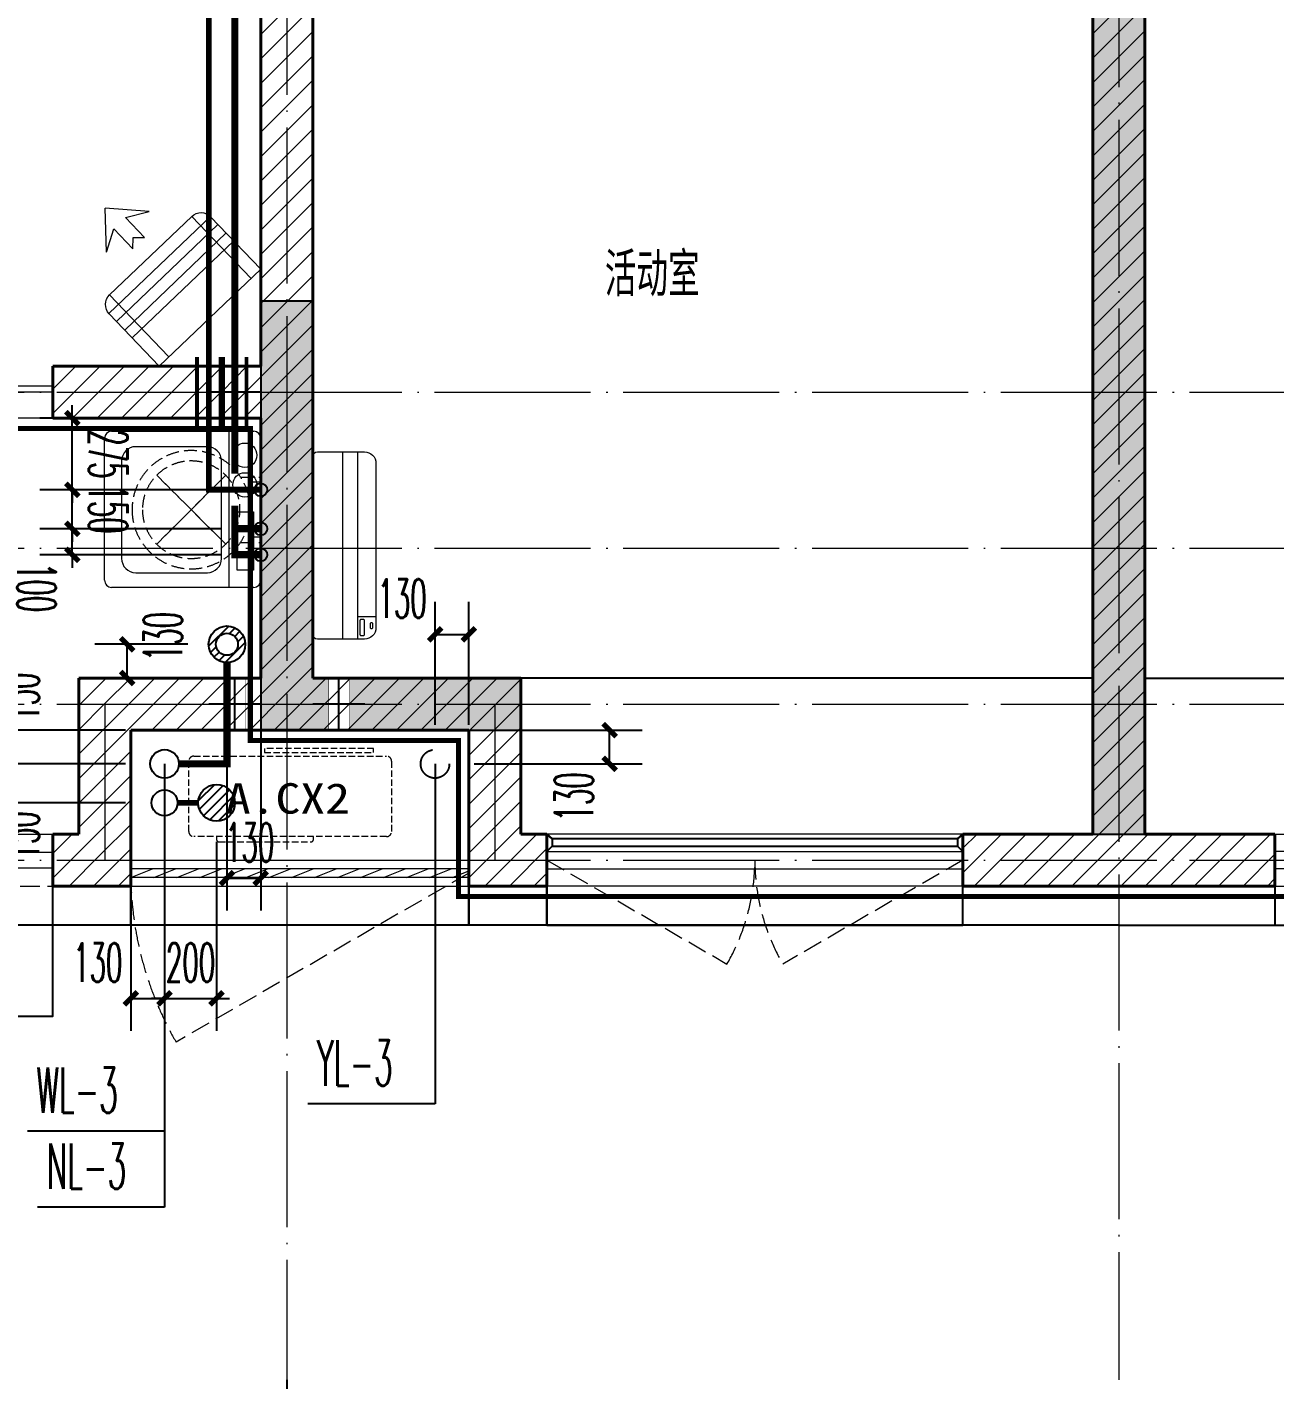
# Model space of a CAD drawing. Extents: x 27938 to 650306, y -92720 to 1524912.
# Drawn here: x 281618 to 286417, y 101806 to 107011 of the extents above; entities that cross this region are included whole.
import ezdxf

# ---------------------------------------------------------------- set-up
doc = ezdxf.new("R2010")
doc.units = 0
doc.header["$LTSCALE"] = 1000
doc.header["$MEASUREMENT"] = 0
for name, pattern in [('$1$DASH', [0.35, 0.25, -0.1]), ('DASH', [0.35, 0.25, -0.1]), ('DOTE', [2.42, 2, -0.2, 0.02, -0.2])]:
    doc.linetypes.add(name, pattern=pattern)
for name, color, linetype in [('3-栏杆1', 135, 'Continuous'), ('3.5方案汇报，与郭总、侯月琴确定户型_t8$0$2020.03.04 -1安徽标准化洋房户型(UA）_t8_t8$0$看线', 154, 'Continuous'), ('AXIS', 3, 'Continuous'), ('COLUMN', 9, 'Continuous'), ('DIM_凝结', 3, 'Continuous'), ('DIM_污水', 3, 'Continuous'), ('DIM_雨水', 3, 'Continuous'), ('EQUIP_地漏', 7, 'Continuous'), ('PIPE-凝结', 150, 'N'), ('PIPE-污水', 2, 'W'), ('PIPE-热给水', 5, 'RJ1'), ('PIPE-给水', 3, 'J1'), ('PUB_TEXT', 4, 'Continuous'), ('TWT_DIM', 3, 'Continuous'), ('VALVE_不分区给水', 7, 'Continuous'), ('VPIPE-凝结', 150, 'Continuous'), ('VPIPE-污水', 2, 'W'), ('VPIPE-热给水', 5, 'RJ1'), ('VPIPE-给水', 3, 'TG_J'), ('VPIPE-雨水', 4, 'DASH'), ('保温', 6, 'Continuous'), ('机电标识类', 1, 'Continuous'), ('看线', 251, 'Continuous')]:
    doc.layers.add(name, color=color, linetype=linetype)
for name, color, linetype, lineweight in [('DOTE', 19, 'DOTE', 9), ('LVTRY', 1, 'Continuous', 13), ('PUB_HATCH', 8, 'Continuous', 9), ('WALL', 9, 'Continuous', 40), ('WINDOW', 8, 'Continuous', 15), ('平面-栏杆', 135, 'Continuous', 15), ('平面-看线', 45, 'Continuous', 15), ('平面-空调室内机', 176, 'Continuous', 9), ('平面-空调预留孔', 173, 'Continuous', 15), ('空调', 76, 'Continuous', 13), ('粉刷', 251, 'Continuous', 9)]:
    doc.layers.add(name, color=color, linetype=linetype, lineweight=lineweight)
doc.styles.add('_TCH_DIM_T3', font='SIMPLEX.shx', dxfattribs={"width": 0.494118, "bigfont": 'GBCBIG.shx'})
doc.styles.add('_TWT_SERIAL', font='simplex.shx', dxfattribs={"width": 0.6, "oblique": 10, "height": 3, "bigfont": 'aadri.shx'})
doc.styles.get("Standard").update_dxf_attribs({"font": 'gbenor.shx', "bigfont": 'gbcbig.shx'})
doc.styles.add('TG_LINETYPE', font='SIMPLEX', dxfattribs={"width": 0.8, "height": 3, "bigfont": 'HZTXT'})
doc.styles.add('黑体', font='simhei.ttf')
doc.linetypes.add('J1', pattern='A,3,-0.2,["J1",Standard,S=0.25,R=0,X=-0.1,Y=-0.115],-0.35', length=3.55)
doc.linetypes.add('N', pattern='A,3,-0.2,["N",Standard,S=0.25,R=0,X=-0.1,Y=-0.115],-0.2', length=3.4)
doc.linetypes.add('RJ1', pattern='A,3,-0.2,["RJ1",Standard,S=0.25,R=0,X=-0.1,Y=-0.115],-0.5', length=3.7)
doc.linetypes.add('TG_J', pattern='A,2,-0.22,["J",TG_LINETYPE,S=0.1,R=0,X=-0.18,Y=-0.15],0', length=2.22)
doc.linetypes.add('W', pattern='A,3,-0.2,["W",Standard,S=0.25,R=0,X=-0.1,Y=-0.115],-0.2', length=3.4)
doc.dimstyles.new('_TWT_ARCH&&50', dxfattribs={"dimtxt": 148.75, "dimasz": 50, "dimexe": 125, "dimexo": 150, "dimgap": 63.125, "dimtad": 1, "dimdec": 0, "dimzin": 0, "dimdsep": 46, "dimtxsty": '_TCH_DIM_T3', "dimblk": 'ARCHTICK', "dimcen": 0.09, "dimclrt": 7, "dimazin": 2, "dimtfac": 1, "dimtdec": 0, "dimtix": 1, "dimtmove": 2, "dimatfit": 3, "dimfxl": 1, "dimtolj": 1, "dimtzin": 0, "dimarcsym": 0})
pattern_1 = [(45, (0, 47.75), (-47.022601, 47.022601), [])]

# ---------------------------------------------------------------- blocks, each defined once
blk = doc.blocks.new('FGDGDRGSDGDG')
at = {"layer": 'DOTE', "linetype": 'DOTE', "ltscale": 0.3}
for p, q in [((500682.5, 523848.5), (500682.5, 513948.5)), ((503882.5, 520248.5), (503882.5, 513948.5)), ((488182.5, 517748.5), (546982.5, 517748.5)), ((488182.5, 517148.5), (546982.5, 517148.5)), ((488182.5, 516548.5), (546982.5, 516548.5)), ((499982.5, 516548.5), (499982.5, 515948.5)), ((501482.5, 516548.5), (501482.5, 515948.5)), ((488182.5, 515948.5), (546982.5, 515948.5))]:
    blk.add_line(p, q, dxfattribs=at)
blk = doc.blocks.new('gdfgdgdgr')
at = {"layer": 'PUB_HATCH'}
blk.add_hatch(color=256, dxfattribs=at).paths.add_polyline_path([(488677.4, 520713.9), (487877.4, 520713.9), (487877.4, 522163.9), (487677.4, 522163.9), (487677.4, 520513.9), (488677.4, 520513.9)])
at = {"layer": 'COLUMN', "color": 8}
for p, q in [((487877.4, 522163.9), (487677.4, 522163.9)), ((487677.4, 522163.9), (487677.4, 520513.9)), ((487877.4, 520713.9), (487877.4, 522163.9)), ((488677.4, 520713.9), (487877.4, 520713.9)), ((488677.4, 520513.9), (488677.4, 520713.9)), ((487677.4, 520513.9), (488677.4, 520513.9))]:
    blk.add_line(p, q, dxfattribs=at)
blk = doc.blocks.new('RECTANG')
at = {"color": 0}
for p, q in [((1, 1), (0, 1)), ((0, 1), (0, 0)), ((1, 0), (1, 1)), ((0, 0), (1, 0))]:
    blk.add_line(p, q, dxfattribs=at)
blk = doc.blocks.new('洗衣机')
at = {"layer": 'LVTRY', "color": 0}
for p, q in [((3790993.7, 243444.5), (3790993.7, 242899.1)), ((3791567.4, 243472.1), (3791021, 243472.1)), ((3791116.5, 243472.1), (3791116.5, 242871.5)), ((3791594.6, 242899.1), (3791594.6, 243444.5)), ((3791199, 243412.7), (3791474.9, 243412.7)), ((3791145.1, 242982.5), (3791145.1, 243358)), ((3791528.8, 243358), (3791528.8, 242982.5)), ((3791474.9, 242927.8), (3791199, 242927.8)), ((3791021, 242871.5), (3791567.4, 242871.5))]:
    blk.add_line(p, q, dxfattribs=at)
at = {"layer": 'LVTRY', "color": 0, "extrusion": (0, 0, -1)}
for centre, major_axis, start_param, end_param in [((3791021, 243444.5), (0, 27.6), -1.570796, 0), ((3791055.1, 243379.8), (0, 46.9), 3.141593, 9.424778), ((3791567.4, 243444.5), (0, 27.6), 0, 1.570796), ((3791199, 243358), (0, 54.7), 4.712389, 6.283185), ((3791474.9, 243358), (0, 54.7), 0, 1.570796), ((3791055.1, 243265.7), (0, 46.9), 3.141593, 9.424778), ((3791199, 242982.5), (0, 54.7), 3.141593, 4.712389), ((3791474.9, 242982.5), (0, 54.7), 1.570796, 3.141593), ((3791021, 242899.1), (0, 27.6), 3.141593, 4.712389), ((3791567.4, 242899.1), (0, 27.6), 1.570796, 3.141593)]:
    blk.add_ellipse(centre, major_axis=major_axis, ratio=0.986385, start_param=start_param, end_param=end_param, dxfattribs=at)
at = {"layer": 'LVTRY', "color": 8, "xscale": 63.25620569481588, "yscale": 224.5369532744355, "zscale": 64.12934308941763, "rotation": 180}
blk.add_blockref('RECTANG', (3791085.2, 243162.4), dxfattribs=at)
blk = doc.blocks.new('dnfhfn')
at = {"color": 0, "linetype": '$1$DASH', "ltscale": 0.2}
for p, q in [((101.9, 495, 0), (121.9, 495, 0)), ((101.9, 417.2, 0), (101.9, 495, 0)), ((121.9, 495, 0), (121.9, 429, 0)), ((353.1, 495, 0), (333.1, 495, 0)), ((333.1, 495, 0), (333.1, 429, 0)), ((353.1, 417.2, 0), (353.1, 495, 0))]:
    blk.add_line(p, q, dxfattribs=at)
at = {"color": 0, "linetype": '$1$DASH', "ltscale": 0.2, "elevation": 0}
for points in [[(94.9, 360.1), (94.9, 360.1), (360.1, 94.9), (360.1, 94.9)], [(360.1, 360.1), (94.9, 94.9), (94.9, 94.9), (360.1, 360.1)]]:
    blk.add_lwpolyline(points, close=True, dxfattribs=at)
at = {"color": 0, "linetype": '$1$DASH', "ltscale": 0.2}
for radius in [227.5, 187.5]:
    blk.add_circle((227.5, 227.5, 0), radius, dxfattribs=at)
blk = doc.blocks.new('ferre')
at = {"layer": '平面-空调预留孔', "color": 0, "linetype": 'DASH', "ltscale": 0.1}
for p, q in [((93392.7, 115403.5), (93392.7, 115393.5)), ((93765.6, 115393.5), (93765.6, 115403.5)), ((93402.7, 115383.5), (93755.6, 115383.5))]:
    blk.add_line(p, q, dxfattribs=at)
blk.add_lwpolyline([(94045.9, 115403.5), (93305.9, 115403.5, -0.414214), (93285.9, 115423.5), (93285.9, 115693.5, -0.414214), (93305.9, 115713.5), (94045.9, 115713.5, -0.414214), (94065.9, 115693.5), (94065.9, 115423.5, -0.414214)], format="xyb", close=True, dxfattribs=at)
blk.add_lwpolyline([(93996.7, 115742.6), (93576.8, 115742.6), (93576.8, 115727.5), (93996.7, 115727.5)], close=True, dxfattribs=at)
for centre, start, end in [((93402.7, 115393.5), 180, 270), ((93755.6, 115393.5), 270, 0)]:
    blk.add_arc(centre, 10, start, end, dxfattribs=at)
at = {"layer": '平面-空调预留孔', "color": 0, "linetype": 'DASH', "ltscale": 0.1, "style": '黑体', "width": 1.2}
blk.add_text('A.CX2', height=117.05, dxfattribs=at).set_placement((93428.3, 115492.1))
blk = doc.blocks.new('fergve')
at = {"layer": '平面-空调预留孔', "color": 8, "linetype": 'DASH', "ltscale": 0.1}
blk.add_blockref('ferre', (25670, -60415.8), dxfattribs=at)
blk = doc.blocks.new('dasdasf1sa2f31as32f')
at = {"color": 0}
for p, q in [((-116, 585.6), (43.3, 640.5)), ((82.7, 476.6), (43.3, 640.5)), ((-22.8, 585.5), (-116, 585.6)), ((-22.8, 585.5), (-73.4, 493.2)), ((-269.8, 524.3), (-427.7, 236.5)), ((-269.8, 524.3), (113.7, 314)), ((32.4, 555.1), (-18.1, 462.9)), ((82.7, 476.6), (32.4, 555.1)), ((-473.5, 259.7), (-339.5, 504)), ((134.6, 245.5), (-338.8, 505.1)), ((-31.3, 504.4), (-73.4, 493.2)), ((-18.1, 462.9), (-31.3, 504.4)), ((92.6, 168.8), (-380.9, 428.5)), ((114.7, 208.4), (-359.1, 468.2)), ((72.3, 131.9), (-401.1, 391.6)), ((113.7, 314), (-44.2, 26.2)), ((0, 0), (-473.5, 259.7)), ((134, 244.4), (0, 0))]:
    blk.add_line(p, q, dxfattribs=at)
for centre, start, end in [((-294.5, 479.4), 61.2593, 151.2593), ((89, 269), 331.2593, 61.2593)]:
    blk.add_arc(centre, 51.3, start, end, dxfattribs=at)
blk = doc.blocks.new('dongkong')
at = {"color": 0}
blk.add_wipeout([(-603756, 210771), (-603756, 210570.8), (-603836, 210570.8), (-603836, 210771)], dxfattribs=at)
at = {"layer": '机电标识类', "color": 0, "linetype": 'DASH', "ltscale": 400}
for p, q in [((-603796, 210771), (-603796, 210570.8)), ((-603896, 210670.7), (-603696, 210670.7))]:
    blk.add_line(p, q, dxfattribs=at)
at = {"layer": '空调', "color": 0, "linetype": 'DASH', "const_width": 2}
blk.add_lwpolyline([(-603756, 210771), (-603756, 210570.8), (-603836, 210570.8), (-603836, 210771)], close=True, dxfattribs=at)
blk = doc.blocks.new('A$C001338C2')
at = {"color": 0}
for p, q in [((845, 303.6), (55, 303.6)), ((109.1, 214.8), (109.1, 303.6)), ((0, 248.6), (0, 22)), ((900, 22), (900, 248.6)), ((22, 0), (878, 0))]:
    blk.add_line(p, q, dxfattribs=at)
at = {"color": 0, "lineweight": 5}
for p, q in [((900, 214.8), (0, 214.8)), ((900, 143.2), (0, 143.2))]:
    blk.add_line(p, q, dxfattribs=at)
at = {"color": 0}
for points in [[(73.1, 275), (56.8, 275, -0.414214), (51.3, 280.5), (51.3, 283.4, -0.414214), (56.8, 288.9), (73.1, 288.9, -0.414214), (78.6, 283.4), (78.6, 280.5, -0.414214)], [(89.2, 226.4), (22.2, 226.4, -0.414214), (16.7, 231.9), (16.7, 243.1, -0.414214), (22.2, 248.6), (89.2, 248.6, -0.414214), (94.7, 243.1), (94.7, 231.9, -0.414214)]]:
    blk.add_lwpolyline(points, format="xyb", close=True, dxfattribs=at)
for centre, radius, start, end in [((55, 248.6), 55, 90, 180), ((845, 248.6), 55, 360, 90), ((22, 22), 22, 180, 270), ((878, 22), 22, 270, 360)]:
    blk.add_arc(centre, radius, start, end, dxfattribs=at)
blk = doc.blocks.new('A$C263B1184')
at = {"layer": '保温', "linetype": 'Continuous', "ltscale": 10}
h = blk.add_hatch(dxfattribs=at)
h.set_pattern_fill('HEX', color=251, scale=10, angle=90, style=0)
h.set_pattern_definition([(90, (-503782.47, -516048.461), (-16.49778, 1e-15), [9.525, -19.05]), (210, (-503782.47, -516048.461), (8.24889, -14.2874966), [9.525, -19.05]), (150, (-503782.47, -516038.936), (-8.24889, -14.2874966), [9.525, -19.05])])
h.paths.add_polyline_path([(0.1, 0), (200.1, 0), (200.1, 4100), (0.1, 4100)])
at = {"layer": '保温', "color": 251, "linetype": 'ByBlock', "ltscale": 10}
blk.add_line((0, 0), (200, 0), dxfattribs=at)
blk = doc.blocks.new('$VALVE$00000533')
at = {"ltscale": 0.5, "const_width": 25}
for points in [[(-225, 75), (225, 75)], [(-225, -75), (225, -75)]]:
    blk.add_lwpolyline(points, dxfattribs=at)
blk = doc.blocks.new('_ArchTick')
at = {"color": 0, "linetype": 'ByBlock', "const_width": 0.4}
blk.add_lwpolyline([(-0.5, -0.5), (0.5, 0.5)], dxfattribs=at)
blk = doc.blocks.new('*D300')
at = {"layer": 'Defpoints', "color": 0}
for p in [(281791.8, 105080.7), (282516.6, 105080.7), (282516.6, 104980.7)]:
    blk.add_point(p, dxfattribs=at)
at = {"layer": 'TWT_DIM', "color": 0, "lineweight": -2}
for p, q in [((281791.8, 105080.7), (281791.8, 105130.7)), ((282366.6, 105080.7), (281666.8, 105080.7)), ((281791.8, 104980.7), (281791.8, 105080.7)), ((282366.6, 104980.7), (281666.8, 104980.7)), ((281791.8, 104980.7), (281791.8, 104930.7))]:
    blk.add_line(p, q, dxfattribs=at)
at = {"layer": 'TWT_DIM', "color": 0, "lineweight": -2, "xscale": 50, "yscale": 50, "zscale": 50}
for p, rotation in [((281791.8, 105080.7), 270.0000627216138), ((281791.8, 104980.7), 90.0000627216138)]:
    blk.add_blockref('_ArchTick', p, dxfattribs=dict(at, rotation=rotation))
at = {"layer": 'TWT_DIM', "color": 7, "insert": (281654.3, 104854.1), "char_height": 148.75, "attachment_point": 5, "rotation": 270.0001, "style": '_TCH_DIM_T3'}
blk.add_mtext('\\A1;100', dxfattribs=at)
blk = doc.blocks.new('*D301')
at = {"layer": 'Defpoints', "color": 0}
for p in [(281791.8, 105230.7), (282516.6, 105230.7), (282516.6, 105080.7)]:
    blk.add_point(p, dxfattribs=at)
at = {"layer": 'TWT_DIM', "color": 0, "lineweight": -2}
for p, q in [((281791.8, 105230.7), (281791.8, 105280.7)), ((282366.6, 105230.7), (281666.8, 105230.7)), ((281791.8, 105080.7), (281791.8, 105230.7)), ((282366.6, 105080.7), (281666.8, 105080.7)), ((281791.8, 105080.7), (281791.8, 105030.7))]:
    blk.add_line(p, q, dxfattribs=at)
at = {"layer": 'TWT_DIM', "color": 0, "lineweight": -2, "xscale": 50, "yscale": 50, "zscale": 50}
for p, rotation in [((281791.8, 105230.7), 270.0000627216324), ((281791.8, 105080.7), 90.0000627216324)]:
    blk.add_blockref('_ArchTick', p, dxfattribs=dict(at, rotation=rotation))
at = {"layer": 'TWT_DIM', "color": 7, "insert": (281929.3, 105155.7), "char_height": 148.75, "attachment_point": 5, "rotation": 270.0001, "style": '_TCH_DIM_T3'}
blk.add_mtext('\\A1;150', dxfattribs=at)
blk = doc.blocks.new('*D302')
at = {"layer": 'Defpoints', "color": 0}
for p in [(281791.8, 105505.9), (282516.6, 105505.9), (282516.6, 105230.7)]:
    blk.add_point(p, dxfattribs=at)
at = {"layer": 'TWT_DIM', "color": 0, "lineweight": -2}
for p, q in [((281791.8, 105505.9), (281791.8, 105555.9)), ((282366.6, 105505.9), (281666.8, 105505.9)), ((281791.8, 105230.7), (281791.8, 105505.9)), ((282366.6, 105230.7), (281666.8, 105230.7)), ((281791.8, 105230.7), (281791.8, 105180.7))]:
    blk.add_line(p, q, dxfattribs=at)
at = {"layer": 'TWT_DIM', "color": 0, "lineweight": -2, "xscale": 50, "yscale": 50, "zscale": 50}
for p, rotation in [((281791.8, 105505.9), 270.0000627216235), ((281791.8, 105230.7), 90.00006272162348)]:
    blk.add_blockref('_ArchTick', p, dxfattribs=dict(at, rotation=rotation))
at = {"layer": 'TWT_DIM', "color": 7, "insert": (281929.3, 105368.3), "char_height": 148.75, "attachment_point": 5, "rotation": 270.0001, "style": '_TCH_DIM_T3'}
blk.add_mtext('\\A1;275', dxfattribs=at)
blk = doc.blocks.new('*D346')
at = {"layer": 'Defpoints', "color": 0}
for p in [(283316.6, 104674.2), (283186.6, 104175.9), (283316.6, 104175.9)]:
    blk.add_point(p, dxfattribs=at)
at = {"layer": 'TWT_DIM', "color": 0, "lineweight": -2}
for p, q in [((283186.6, 104325.9), (283186.6, 104799.2)), ((283316.6, 104325.9), (283316.6, 104799.2)), ((283186.6, 104674.2), (283316.6, 104674.2))]:
    blk.add_line(p, q, dxfattribs=at)
at = {"layer": 'TWT_DIM', "color": 0, "lineweight": -2, "xscale": 50, "yscale": 50, "zscale": 50, "rotation": 180}
blk.add_blockref('_ArchTick', (283186.6, 104674.2), dxfattribs=at)
at = {"layer": 'TWT_DIM', "color": 0, "lineweight": -2, "xscale": 50, "yscale": 50, "zscale": 50}
blk.add_blockref('_ArchTick', (283316.6, 104674.2), dxfattribs=at)
at = {"layer": 'TWT_DIM', "color": 7, "insert": (283060, 104811.7), "char_height": 148.75, "attachment_point": 5, "style": '_TCH_DIM_T3'}
blk.add_mtext('\\A1;130', dxfattribs=at)
blk = doc.blocks.new('*D347')
at = {"layer": 'Defpoints', "color": 0}
for p in [(283186.6, 104305.9), (283858.2, 104305.9), (283186.6, 104175.9)]:
    blk.add_point(p, dxfattribs=at)
at = {"layer": 'TWT_DIM', "color": 0, "lineweight": -2}
for p, q in [((283336.6, 104305.9), (283983.2, 104305.9)), ((283858.2, 104175.9), (283858.2, 104305.9)), ((283336.6, 104175.9), (283983.2, 104175.9))]:
    blk.add_line(p, q, dxfattribs=at)
at = {"layer": 'TWT_DIM', "color": 0, "lineweight": -2, "xscale": 50, "yscale": 50, "zscale": 50}
for p, rotation in [((283858.2, 104305.9), 90), ((283858.2, 104175.9), 270)]:
    blk.add_blockref('_ArchTick', p, dxfattribs=dict(at, rotation=rotation))
at = {"layer": 'TWT_DIM', "color": 7, "insert": (283720.7, 104049.2), "char_height": 148.75, "attachment_point": 5, "rotation": 90, "style": '_TCH_DIM_T3'}
blk.add_mtext('\\A1;130', dxfattribs=at)
blk = doc.blocks.new('*D517')
at = {"layer": 'Defpoints', "color": 0}
for p in [(282002.9, 104635.9), (282386.6, 104635.9), (282386.6, 104505.9)]:
    blk.add_point(p, dxfattribs=at)
at = {"layer": 'TWT_DIM', "color": 0, "lineweight": -2}
for p, q in [((282236.6, 104635.9), (281877.9, 104635.9)), ((282002.9, 104505.9), (282002.9, 104635.9)), ((282236.6, 104505.9), (281877.9, 104505.9))]:
    blk.add_line(p, q, dxfattribs=at)
at = {"layer": 'TWT_DIM', "color": 0, "lineweight": -2, "xscale": 50, "yscale": 50, "zscale": 50}
for p, rotation in [((282002.9, 104635.9), 90), ((282002.9, 104505.9), 270)]:
    blk.add_blockref('_ArchTick', p, dxfattribs=dict(at, rotation=rotation))
at = {"layer": 'TWT_DIM', "color": 7, "insert": (282140.4, 104665.5), "char_height": 148.75, "attachment_point": 5, "rotation": 90, "style": '_TCH_DIM_T3'}
blk.add_mtext('\\A1;130', dxfattribs=at)
blk = doc.blocks.new('*D518')
at = {"layer": 'Defpoints', "color": 0}
for p in [(282386.6, 104635.9), (282516.6, 104635.9), (282516.6, 103736.2)]:
    blk.add_point(p, dxfattribs=at)
at = {"layer": 'TWT_DIM', "color": 0, "lineweight": -2}
for p, q in [((282386.6, 104485.9), (282386.6, 103611.2)), ((282516.6, 104485.9), (282516.6, 103611.2)), ((282386.6, 103736.2), (282516.6, 103736.2))]:
    blk.add_line(p, q, dxfattribs=at)
at = {"layer": 'TWT_DIM', "color": 0, "lineweight": -2, "xscale": 50, "yscale": 50, "zscale": 50, "rotation": 180}
blk.add_blockref('_ArchTick', (282386.6, 103736.2), dxfattribs=at)
at = {"layer": 'TWT_DIM', "color": 0, "lineweight": -2, "xscale": 50, "yscale": 50, "zscale": 50}
blk.add_blockref('_ArchTick', (282516.6, 103736.2), dxfattribs=at)
at = {"layer": 'TWT_DIM', "color": 7, "insert": (282473.9, 103873.7), "char_height": 148.75, "attachment_point": 5, "style": '_TCH_DIM_T3'}
blk.add_mtext('\\A1;130', dxfattribs=at)
blk = doc.blocks.new('*D519')
at = {"layer": 'Defpoints', "color": 0}
for p in [(282016.6, 104025.9), (282146.6, 104025.9), (282146.6, 103273.8)]:
    blk.add_point(p, dxfattribs=at)
at = {"layer": 'TWT_DIM', "color": 0, "lineweight": -2}
for p, q in [((282016.6, 103875.9), (282016.6, 103148.8)), ((282146.6, 103875.9), (282146.6, 103148.8)), ((282016.6, 103273.8), (282146.6, 103273.8))]:
    blk.add_line(p, q, dxfattribs=at)
at = {"layer": 'TWT_DIM', "color": 0, "lineweight": -2, "xscale": 50, "yscale": 50, "zscale": 50, "rotation": 180}
blk.add_blockref('_ArchTick', (282016.6, 103273.8), dxfattribs=at)
at = {"layer": 'TWT_DIM', "color": 0, "lineweight": -2, "xscale": 50, "yscale": 50, "zscale": 50}
blk.add_blockref('_ArchTick', (282146.6, 103273.8), dxfattribs=at)
at = {"layer": 'TWT_DIM', "color": 7, "insert": (281890, 103411.3), "char_height": 148.75, "attachment_point": 5, "style": '_TCH_DIM_T3'}
blk.add_mtext('\\A1;130', dxfattribs=at)
blk = doc.blocks.new('*D520')
at = {"layer": 'Defpoints', "color": 0}
for p in [(282146.6, 104025.9), (282346.6, 104025.9), (282346.6, 103273.8)]:
    blk.add_point(p, dxfattribs=at)
at = {"layer": 'TWT_DIM', "color": 0, "lineweight": -2}
for p, q in [((282146.6, 103875.9), (282146.6, 103148.8)), ((282346.6, 103875.9), (282346.6, 103148.8)), ((282146.6, 103273.8), (282096.6, 103273.8)), ((282146.6, 103273.8), (282346.6, 103273.8)), ((282346.6, 103273.8), (282396.6, 103273.8))]:
    blk.add_line(p, q, dxfattribs=at)
at = {"layer": 'TWT_DIM', "color": 0, "lineweight": -2, "xscale": 50, "yscale": 50, "zscale": 50}
blk.add_blockref('_ArchTick', (282146.6, 103273.8), dxfattribs=at)
at = {"layer": 'TWT_DIM', "color": 0, "lineweight": -2, "xscale": 50, "yscale": 50, "zscale": 50, "rotation": 180}
blk.add_blockref('_ArchTick', (282346.6, 103273.8), dxfattribs=at)
at = {"layer": 'TWT_DIM', "color": 7, "insert": (282246.6, 103411.3), "char_height": 148.75, "attachment_point": 5, "style": '_TCH_DIM_T3'}
blk.add_mtext('\\A1;200', dxfattribs=at)
blk = doc.blocks.new('*D521')
at = {"layer": 'Defpoints', "color": 0}
for p in [(281452.3, 104175.9), (282146.6, 104175.9), (282146.6, 104025.9)]:
    blk.add_point(p, dxfattribs=at)
at = {"layer": 'TWT_DIM', "color": 0, "lineweight": -2}
for p, q in [((281996.6, 104175.9), (281327.3, 104175.9)), ((281452.3, 104025.9), (281452.3, 104175.9)), ((281996.6, 104025.9), (281327.3, 104025.9))]:
    blk.add_line(p, q, dxfattribs=at)
at = {"layer": 'TWT_DIM', "color": 0, "lineweight": -2, "xscale": 50, "yscale": 50, "zscale": 50}
for p, rotation in [((281452.3, 104175.9), 90), ((281452.3, 104025.9), 270)]:
    blk.add_blockref('_ArchTick', p, dxfattribs=dict(at, rotation=rotation))
at = {"layer": 'TWT_DIM', "color": 7, "insert": (281589.8, 103899.2), "char_height": 148.75, "attachment_point": 5, "rotation": 90, "style": '_TCH_DIM_T3'}
blk.add_mtext('\\A1;150', dxfattribs=at)
blk = doc.blocks.new('*D522')
at = {"layer": 'Defpoints', "color": 0}
for p in [(281452.3, 104305.9), (282146.6, 104305.9), (282146.6, 104175.9)]:
    blk.add_point(p, dxfattribs=at)
at = {"layer": 'TWT_DIM', "color": 0, "lineweight": -2}
for p, q in [((281996.6, 104305.9), (281327.3, 104305.9)), ((281452.3, 104175.9), (281452.3, 104305.9)), ((281996.6, 104175.9), (281327.3, 104175.9))]:
    blk.add_line(p, q, dxfattribs=at)
at = {"layer": 'TWT_DIM', "color": 0, "lineweight": -2, "xscale": 50, "yscale": 50, "zscale": 50}
for p, rotation in [((281452.3, 104305.9), 90), ((281452.3, 104175.9), 270)]:
    blk.add_blockref('_ArchTick', p, dxfattribs=dict(at, rotation=rotation))
at = {"layer": 'TWT_DIM', "color": 7, "insert": (281589.8, 104432.5), "char_height": 148.75, "attachment_point": 5, "rotation": 90, "style": '_TCH_DIM_T3'}
blk.add_mtext('\\A1;130', dxfattribs=at)
blk = doc.blocks.new('$TwtSys$00000141')
for p, q in [((-141, 12), (-15, 138)), ((-141, 12), (-15, 138)), ((-131, -53), (53, 131)), ((-131, -53), (53, 131)), ((-100, -100), (100, 100)), ((-100, -100), (100, 100)), ((-49, -131), (131, 49)), ((-49, -131), (131, 49)), ((17, -138), (138, -17)), ((17, -138), (138, -17))]:
    blk.add_line(p, q)
blk.add_circle((0, 0), 141)
blk.add_circle((0, 0), 141)
blk = doc.blocks.new('$TwtSys$00000543')
for p, q in [((-140, -13), (13, 140)), ((19, 83), (63, 126)), ((-13, -140), (140, 13)), ((60, 60), (100, 100)), ((83, 19), (126, 63)), ((-126, -63), (-83, -19)), ((-100, -100), (-60, -60)), ((-63, -126), (-19, -83))]:
    blk.add_line(p, q)
for radius in [141, 84.6]:
    blk.add_circle((0, 0), radius)
blk = doc.blocks.new('$DorLib2D$00000131')
at = {"color": 0, "linetype": 'Continuous'}
for p, q in [((0.15, 0.125), (0.2319, 0.1973)), ((0.2319, 0.1973), (0.2319, 0.125)), ((-0.5, 0.125), (-0.5, 0)), ((0.0192, 0.125), (-0.5, 0.125)), ((0.0192, 0), (0.0192, 0.125)), ((0.35, 0.125), (0.15, 0.125)), ((-0.5, 0), (0.0192, 0)), ((-0.024, 0), (0.5, 0)), ((-0.024, -0.125), (-0.024, 0)), ((0.5, 0), (0.5, -0.125)), ((-0.35, -0.125), (-0.15, -0.125)), ((-0.2319, -0.1973), (-0.2319, -0.125)), ((-0.15, -0.125), (-0.2319, -0.1973)), ((0.5, -0.125), (-0.024, -0.125))]:
    blk.add_line(p, q, dxfattribs=at)
blk = doc.blocks.new('$WINLIB2D$00000001')
at = {"color": 0}
for points in [[(-0.5, 0.5), (-0.5, -0.5)], [(-0.5, 0.5), (0.5, 0.5)], [(0.5, -0.5), (0.5, 0.5)], [(0.5, 0.1667), (-0.5, 0.1667)], [(0.5, -0.1667), (-0.5, -0.1667)], [(-0.5, -0.5), (0.5, -0.5)]]:
    blk.add_lwpolyline(points, dxfattribs=at)
blk = doc.blocks.new('$WINLIB2D$00000039')
at = {"color": 0}
for points in [[(-0.5, 0.5), (-0.5, -0.5)], [(0.5, 0.5), (-0.5, 0.5)], [(0.5, -0.5), (0.5, 0.5)], [(-0.5, 0.1667), (0.5, 0.1667)], [(-0.3839, -0.1667), (-0.448, 0.1667)], [(-0.3159, -0.1667), (-0.38, 0.1667)], [(-0.2479, -0.1667), (-0.312, 0.1667)], [(-0.1799, -0.1667), (-0.244, 0.1667)], [(-0.1119, -0.1667), (-0.176, 0.1667)], [(-0.0439, -0.1667), (-0.108, 0.1667)], [(0.0241, -0.1667), (-0.04, 0.1667)], [(0.0921, -0.1667), (0.028, 0.1667)], [(0.16, -0.1667), (0.0959, 0.1667)], [(0.228, -0.1667), (0.1639, 0.1667)], [(0.296, -0.1667), (0.2319, 0.1667)], [(0.364, -0.1667), (0.2999, 0.1667)], [(0.432, -0.1667), (0.3679, 0.1667)], [(0.5, -0.1667), (0.4359, 0.1667)], [(-0.4519, -0.1667), (-0.5, 0.0836)], [(-0.5, -0.1667), (0.5, -0.1667)], [(0.5, -0.5), (-0.5, -0.5)]]:
    blk.add_lwpolyline(points, dxfattribs=at)

msp = doc.modelspace()

# ---------------------------------------------------------------- hatches: boundary and pattern name
at = {"layer": 'PIPE-污水'}
for points in [[(282386.6, 104175.9), (282400.3, 104175.9), (282400.3, 104162.1)], [(282386.6, 104175.9), (282386.6, 104162.1), (282400.3, 104162.1)]]:
    msp.add_hatch(color=256, dxfattribs=at).paths.add_polyline_path(points)
at = {"layer": 'PIPE-热给水'}
for points in [[(282316.6, 105230.7), (282305.3, 105230.7), (282305.3, 105219.4)], [(282316.6, 105230.7), (282316.6, 105219.4), (282305.3, 105219.4)]]:
    msp.add_hatch(color=256, dxfattribs=at).paths.add_polyline_path(points)
at = {"layer": 'PIPE-给水'}
for points in [[(282416.6, 104980.7), (282416.6, 104966.9), (282402.8, 104966.9)], [(282416.6, 104980.7), (282402.8, 104980.7), (282402.8, 104966.9)]]:
    msp.add_hatch(color=256, dxfattribs=at).paths.add_polyline_path(points)
at = {"layer": 'PUB_HATCH'}
h = msp.add_hatch(dxfattribs=at)
h.set_pattern_fill('普通砖', color=256, scale=50, style=0)
h.set_pattern_definition(pattern_1)
h.paths.add_polyline_path([(285816.6, 108072.5), (285716.6, 108005.9), (285716.6, 103905.9), (285816.6, 103839.2), (285916.6, 103905.9), (285916.6, 108005.9)])
h = msp.add_hatch(dxfattribs=at)
h.set_pattern_fill('普通砖', color=256, scale=50, style=0)
h.set_pattern_definition(pattern_1)
h.paths.add_polyline_path([(282016.6, 104305.9), (281816.6, 104505.9), (281816.6, 103905.9), (281916.6, 103805.9), (282016.6, 103805.9)])
h = msp.add_hatch(dxfattribs=at)
h.set_pattern_fill('普通砖', color=256, scale=50, style=0)
h.set_pattern_definition(pattern_1)
h.paths.add_polyline_path([(283516.6, 104505.9), (283316.6, 104305.9), (283316.6, 103805.9), (283416.6, 103805.9), (283516.6, 103905.9)])
h = msp.add_hatch(dxfattribs=at)
h.set_pattern_fill('普通砖', color=256, scale=50, style=0)
h.set_pattern_definition(pattern_1)
h.paths.add_polyline_path([(281916.6, 103805.9), (281816.6, 103905.9), (281716.6, 103905.9), (281716.6, 103705.9), (281916.6, 103705.9)])
h = msp.add_hatch(dxfattribs=at)
h.set_pattern_fill('普通砖', color=256, scale=50, style=0)
h.set_pattern_definition(pattern_1)
h.paths.add_polyline_path([(283416.6, 103705.9), (283616.6, 103705.9), (283616.6, 103905.9), (283516.6, 103905.9), (283416.6, 103805.9)])
h = msp.add_hatch(dxfattribs=at)
h.set_pattern_fill('普通砖', color=256, scale=50, style=0)
h.set_pattern_definition(pattern_1)
h.paths.add_polyline_path([(285716.6, 103905.9), (285216.6, 103905.9), (285216.6, 103705.9), (285816.6, 103705.9), (285816.6, 103839.2)])
h = msp.add_hatch(dxfattribs=at)
h.set_pattern_fill('普通砖', color=256, scale=50, style=0)
h.set_pattern_definition(pattern_1)
h.paths.add_polyline_path([(285816.6, 103705.9), (286416.6, 103705.9), (286416.6, 103905.9), (285916.6, 103905.9), (285816.6, 103839.2)])
h = msp.add_hatch(dxfattribs=at)
h.set_pattern_fill('普通砖', color=256, scale=50, style=0)
h.set_pattern_definition(pattern_1)
h.paths.add_polyline_path([(281916.6, 103705.9), (282016.6, 103705.9), (282016.6, 103805.9), (281916.6, 103805.9)])
h = msp.add_hatch(dxfattribs=at)
h.set_pattern_fill('普通砖', color=256, scale=50, style=0)
h.set_pattern_definition(pattern_1)
h.paths.add_polyline_path([(283316.6, 103805.9), (283316.6, 103705.9), (283416.6, 103705.9), (283416.6, 103805.9)])

# ---------------------------------------------------------------- linework, layer by layer
at = {"color": 8, "const_width": 8}
for points in [[(281716.6, 103705.9), (281716.6, 103555.9), (282016.6, 103555.9), (282016.6, 103705.9)], [(283316.6, 103705.9), (283316.6, 103555.9), (283616.6, 103555.9), (283616.6, 103705.9)]]:
    msp.add_lwpolyline(points, dxfattribs=at)
at = {"layer": '3-栏杆1', "color": 8}
for p, q in [((283636.8, 103888.1), (283616.6, 103905.9)), ((283616.6, 103905.9), (283636.8, 103888.1)), ((283636.8, 103888.1), (283636.8, 103858.8)), ((285196.3, 103888), (283636.8, 103888)), ((285196.3, 103888.1), (285216.6, 103905.9)), ((285216.6, 103905.9), (285196.3, 103888.1)), ((285196.3, 103888.1), (285196.3, 103858.8)), ((283616.6, 103838.9), (283636.8, 103858.8)), ((283636.8, 103858.8), (285196.3, 103858.7)), ((285196.3, 103858.8), (285216.6, 103838.9)), ((285216.6, 103838.9), (285196.3, 103858.8))]:
    msp.add_line(p, q, dxfattribs=at)
at = {"layer": '3.5方案汇报，与郭总、侯月琴确定户型_t8$0$2020.03.04 -1安徽标准化洋房户型(UA）_t8_t8$0$看线', "color": 8, "ltscale": 10}
for p, q in [((285716.6, 104505.9), (283516.6, 104505.9)), ((285916.6, 104505.9), (288116.6, 104505.9))]:
    msp.add_line(p, q, dxfattribs=at)
at = {"layer": 'AXIS'}
msp.add_line((282616.6, 101805.9), (282616.6, 99805.9), dxfattribs=at)
at = {"layer": 'DIM_凝结'}
for p, q in [((282146.6, 104025.9), (282146.6, 102470.7)), ((282146.6, 102470.7), (281658.2, 102470.7))]:
    msp.add_line(p, q, dxfattribs=at)
at = {"layer": 'DIM_污水'}
for p, q in [((282146.6, 104175.9), (282146.6, 102763.3)), ((282146.6, 102763.3), (281618.9, 102763.3))]:
    msp.add_line(p, q, dxfattribs=at)
at = {"layer": 'DIM_雨水'}
for p, q in [((283186.6, 104175.9), (283186.6, 102867.6)), ((283186.6, 102867.6), (282697.4, 102867.6))]:
    msp.add_line(p, q, dxfattribs=at)
at = {"layer": 'PIPE-凝结', "ltscale": 0.5, "const_width": 22.5}
msp.add_lwpolyline([(282196.6, 104025.9), (282276.1, 104025.9)], dxfattribs=at)
at = {"layer": 'PIPE-污水', "ltscale": 0.5, "const_width": 27.5}
msp.add_lwpolyline([(282201.6, 104175.9), (282386.6, 104175.9)], dxfattribs=at)
at = {"layer": 'PIPE-热给水', "ltscale": 0.5, "const_width": 22.5}
msp.add_lwpolyline([(282316.6, 105230.7), (282516.6, 105230.7)], dxfattribs=at)
at = {"layer": 'PIPE-给水', "ltscale": 0.5, "const_width": 27.5}
for points in [[(282416.6, 105169.4), (282416.6, 105080.7)], [(282416.6, 105080.7), (282516.6, 105080.7)], [(282416.6, 105080.7), (282416.6, 104980.7)], [(282416.6, 104980.7), (282516.6, 104980.7)]]:
    msp.add_lwpolyline(points, dxfattribs=at)
at = {"layer": 'VPIPE-凝结'}
msp.add_circle((282146.6, 104025.9), 50, dxfattribs=at)
at = {"layer": 'VPIPE-污水'}
msp.add_circle((282146.6, 104175.9), 55, dxfattribs=at)
at = {"layer": 'VPIPE-热给水'}
msp.add_circle((282516.6, 105230.7), 25, dxfattribs=at)
at = {"layer": 'VPIPE-给水'}
for centre in [(282516.6, 105080.7), (282516.6, 104980.7)]:
    msp.add_circle(centre, 25, dxfattribs=at)
at = {"layer": 'VPIPE-雨水'}
msp.add_circle((283186.6, 104175.9), 55, dxfattribs=at)
at = {"layer": 'WALL', "color": 8}
for p, q in [((282716.6, 108705.9), (282716.6, 105605.9)), ((285716.6, 108005.9), (285716.6, 103905.9)), ((285916.6, 108005.9), (285916.6, 103905.9)), ((281716.6, 105705.9), (281716.6, 105505.9)), ((281816.6, 104505.9), (281816.6, 103905.9)), ((283516.6, 104505.9), (283516.6, 103905.9)), ((282016.6, 104305.9), (282016.6, 103805.9)), ((283316.6, 104305.9), (283316.6, 103805.9)), ((281816.6, 103905.9), (281716.6, 103905.9)), ((281716.6, 103705.9), (281716.6, 103905.9)), ((283616.6, 103905.9), (283516.6, 103905.9)), ((283616.6, 103705.9), (283616.6, 103905.9)), ((285716.6, 103905.9), (285216.6, 103905.9)), ((285216.6, 103905.9), (285216.6, 103705.9)), ((286416.6, 103905.9), (285916.6, 103905.9)), ((286416.6, 103705.9), (286416.6, 103905.9)), ((282016.6, 103705.9), (282016.6, 103805.9)), ((283316.6, 103805.9), (283316.6, 103705.9)), ((281916.6, 103705.9), (281716.6, 103705.9)), ((281916.6, 103705.9), (282016.6, 103705.9)), ((283316.6, 103705.9), (283416.6, 103705.9)), ((283416.6, 103705.9), (283616.6, 103705.9)), ((285216.6, 103705.9), (285816.6, 103705.9)), ((285816.6, 103705.9), (286416.6, 103705.9))]:
    msp.add_line(p, q, dxfattribs=at)
at = {"layer": 'WINDOW', "color": 8}
msp.add_line((281716.6, 105505.9), (279316.6, 105505.9), dxfattribs=at)
at = {"layer": 'WINDOW', "color": 8, "linetype": 'DASH', "ltscale": 0.3}
for points in [[(283616.6, 103805.9), (284309.4, 103405.9, 0.131652), (284416.6, 103805.9)], [(283616.6, 103805.9), (284309.4, 103405.9, 0.131652), (284416.6, 103805.9)], [(285216.6, 103805.9), (284523.8, 103405.9, -0.131652), (284416.6, 103805.9)], [(285216.6, 103805.9), (284523.8, 103405.9, -0.131652), (284416.6, 103805.9)], [(283316.6, 103755.9), (282190.7, 103105.9, -0.131652), (282016.6, 103755.9)], [(283316.6, 103755.9), (282190.7, 103105.9, -0.131652), (282016.6, 103755.9)]]:
    msp.add_lwpolyline(points, format="xyb", dxfattribs=at)
at = {"layer": '平面-栏杆', "color": 8}
for p, q in [((275816.6, 103835.9), (281716.6, 103835.9)), ((275816.6, 103775.9), (281716.6, 103775.9))]:
    msp.add_line(p, q, dxfattribs=at)
at = {"layer": '平面-看线', "color": 8}
msp.add_line((275816.6, 103905.9), (281716.6, 103905.9), dxfattribs=at)
at = {"layer": '平面-看线', "color": 8, "linetype": 'DASH', "ltscale": 0.3}
msp.add_line((275816.6, 103705.9), (281716.6, 103705.9), dxfattribs=at)
at = {"layer": '看线', "color": 8, "ltscale": 0.5}
for points in [[(283616.6, 103705.9), (283616.6, 103555.9), (285216.6, 103555.9), (285216.6, 103705.9)], [(286416.6, 103705.9), (286416.6, 103555.9), (288016.6, 103555.9), (288016.6, 103705.9)], [(281716.6, 103555.9), (275816.6, 103555.9)], [(279716.6, 103555.9), (279716.6, 103205.9), (281716.6, 103205.9), (281716.6, 103555.9)], [(283316.6, 103555.9), (282016.6, 103555.9)], [(285816.6, 103555.9), (283616.6, 103555.9)], [(285816.6, 103555.9), (288016.6, 103555.9)]]:
    msp.add_lwpolyline(points, dxfattribs=at)

# ---------------------------------------------------------------- block references
msp.add_blockref('FGDGDRGSDGDG', (-218065.9, -412142.6))
at = {"color": 8}
msp.add_blockref('gdfgdgdgr', (-205160.8, -416208), dxfattribs=at)
at = {"layer": 'EQUIP_地漏', "xscale": 0.5, "yscale": 0.5, "zscale": 0.5}
msp.add_blockref('$TwtSys$00000543', (282386.6, 104635.9), dxfattribs=at)
at = {"layer": 'EQUIP_地漏', "xscale": 0.5, "yscale": 0.5, "zscale": 0.5, "rotation": 180}
msp.add_blockref('$TwtSys$00000141', (282346.6, 104025.9), dxfattribs=at)
at = {"layer": 'WINDOW', "color": 8, "rotation": 180}
for name, p, xscale, yscale, zscale in [('$DorLib2D$00000131', (280516.6, 105605.9), 2400, -200, 2400), ('$WINLIB2D$00000001', (284416.6, 103805.9), 1600, 200, 1600), ('$WINLIB2D$00000039', (282666.6, 103755.9), 1299.999999983003, -100, 1299.999999983003)]:
    msp.add_blockref(name, p, dxfattribs=dict(at, xscale=xscale, yscale=yscale, zscale=zscale))
at = {"layer": 'WINDOW', "color": 8, "xscale": 1600, "yscale": -200, "zscale": 1600}
msp.add_blockref('$WINLIB2D$00000001', (287216.6, 103805.9), dxfattribs=at)
at = {"layer": '平面-空调预留孔', "color": 8, "xscale": -1}
for name, p, rotation in [('dasdasf1sa2f31as32f', (282126.3, 105705.9), 15.00000000331026), ('dnfhfn', (282021.5, 104926.2, 0), 270)]:
    msp.add_blockref(name, p, dxfattribs=dict(at, rotation=rotation))
at = {"layer": '平面-空调预留孔', "color": 8, "xscale": -0.800000000046565, "yscale": 0.800000000046565, "zscale": 0.800000000046565, "rotation": 269.9999997665698}
msp.add_blockref('A$C001338C2', (282716.7, 104655.9), dxfattribs=at)
at = {"layer": '平面-空调预留孔', "color": 8}
msp.add_blockref('fergve', (163283.6, 48908.2), dxfattribs=at)
at = {"layer": '粉刷', "color": 8, "xscale": -1}
msp.add_blockref('洗衣机', (4073510.3, -138016.5), dxfattribs=at)

# ---------------------------------------------------------------- texts
at = {"layer": 'DIM_凝结', "color": 7, "style": '_TWT_SERIAL', "width": 0.48}
msp.add_text('NL-3', height=175, dxfattribs=at).set_placement((281693.2, 102540.7))
at = {"layer": 'DIM_污水', "color": 7, "style": '_TWT_SERIAL', "width": 0.48}
msp.add_text('WL-3', height=175, dxfattribs=at).set_placement((281653.9, 102833.3))
at = {"layer": 'DIM_雨水', "color": 7, "style": '_TWT_SERIAL', "width": 0.48}
msp.add_text('YL-3', height=175, dxfattribs=at).set_placement((282732.4, 102937.6))
at = {"layer": 'PUB_TEXT', "color": 8}
msp.add_text('活动室', height=168.79, dxfattribs=at).set_placement((283839.7, 105974.1))

# ---------------------------------------------------------------- dimensions: what is measured, and where the dimension line sits
at = {"layer": 'TWT_DIM'}
for p1, p2, distance, picture, middle in [((282516.6, 105080.7), (282516.6, 105230.7), 724.8, '*D301', (281929.3, 105155.7)), ((282146.6, 104025.9), (282346.6, 104025.9), -752.1, '*D520', (282246.6, 103411.3))]:
    dim = msp.add_aligned_dim(p1=p1, p2=p2, distance=distance, dimstyle='_TWT_ARCH&&50', dxfattribs=at)
    dim.commit()
    dim.dimension.update_dxf_attribs({"geometry": picture, "text_midpoint": middle})
for base, p1, p2, angle, picture, middle in [((281791.8, 105080.7), (282516.6, 104980.7), (282516.6, 105080.7), 90.0001, '*D300', (281654.3, 104854.1)), ((281452.3, 104305.9), (282146.6, 104175.9), (282146.6, 104305.9), 90, '*D522', (281589.8, 104432.5)), ((283858.2, 104305.9), (283186.6, 104175.9), (283186.6, 104305.9), 90, '*D347', (283720.7, 104049.2)), ((281452.3, 104175.9), (282146.6, 104025.9), (282146.6, 104175.9), 90, '*D521', (281589.8, 103899.2)), ((282146.6, 103273.8), (282016.6, 104025.9), (282146.6, 104025.9), 0, '*D519', (281890, 103411.3))]:
    dim = msp.add_linear_dim(base=base, p1=p1, p2=p2, angle=angle, dimstyle='_TWT_ARCH&&50', dxfattribs=at)
    dim.commit()
    dim.dimension.update_dxf_attribs({"geometry": picture, "text_midpoint": middle, "dimtype": 129})

# ---------------------------------------------------------------- next in the draw order: block references
at = {"layer": '平面-空调室内机', "color": 8, "ltscale": 0.3, "rotation": 180}
for p in [(-321379.6, 316276.5), (-321379.6, 315076.7), (-320979.5, 315076.7)]:
    msp.add_blockref('dongkong', p, dxfattribs=at)

# ---------------------------------------------------------------- next in the draw order: hatches: boundary and pattern name
at = {"layer": 'PUB_HATCH'}
h = msp.add_hatch(dxfattribs=at)
h.set_pattern_fill('普通砖', color=256, scale=50, style=0)
h.set_pattern_definition(pattern_1)
h.paths.add_polyline_path([(282716.6, 108705.9), (282516.6, 108805.9), (282516.6, 105705.9), (282583.2, 105605.9), (282716.6, 105605.9)])
h = msp.add_hatch(dxfattribs=at)
h.set_pattern_fill('普通砖', color=256, scale=50, style=0)
h.set_pattern_definition(pattern_1)
h.paths.add_polyline_path([(282516.6, 105705.9), (281716.6, 105705.9), (281716.6, 105505.9), (282516.6, 105505.9), (282583.2, 105605.9)])
h = msp.add_hatch(dxfattribs=at)
h.set_pattern_fill('普通砖', color=256, scale=50, style=0)
h.set_pattern_definition(pattern_1)
h.paths.add_polyline_path([(282583.2, 105605.9), (282516.6, 105505.9), (282516.6, 104505.9), (282616.6, 104439.2), (282716.6, 104505.9), (282716.6, 105605.9)])
h = msp.add_hatch(dxfattribs=at)
h.set_pattern_fill('普通砖', color=256, scale=50, style=0)
h.set_pattern_definition(pattern_1)
h.paths.add_polyline_path([(282616.6, 104439.2), (282516.6, 104505.9), (281816.6, 104505.9), (282016.6, 104305.9), (282616.6, 104305.9)])
h = msp.add_hatch(dxfattribs=at)
h.set_pattern_fill('普通砖', color=256, scale=50, style=0)
h.set_pattern_definition(pattern_1)
h.paths.add_polyline_path([(283316.6, 104305.9), (283516.6, 104505.9), (282716.6, 104505.9), (282616.6, 104439.2), (282616.6, 104305.9)])

# ---------------------------------------------------------------- next in the draw order: linework, layer by layer
at = {"color": 8, "linetype": 'DASH', "ltscale": 0.8, "const_width": 20}
msp.add_lwpolyline([(274956.8, 105465.9), (282476.7, 105465.9), (282476.7, 104265.9), (283276.8, 104265.9), (283276.8, 103665.9), (288356.8, 103665.9), (288356.8, 104265.9), (289156.9, 104265.9), (289156.9, 105465.9), (296676.8, 105465.9), (296676.8, 104865.9), (299516.8, 104865.9)], dxfattribs=at)
at = {"layer": 'PIPE-污水', "ltscale": 0.5, "const_width": 27.5}
msp.add_lwpolyline([(282386.6, 104565.4), (282386.6, 104175.9)], dxfattribs=at)
at = {"layer": 'PIPE-热给水', "ltscale": 0.5, "const_width": 22.5}
msp.add_lwpolyline([(282316.6, 109005.9), (282316.6, 105230.7)], dxfattribs=at)
at = {"layer": 'PIPE-给水', "ltscale": 0.5, "const_width": 27.5}
msp.add_lwpolyline([(282416.6, 108905.9), (282416.6, 105291.9)], dxfattribs=at)
at = {"layer": 'WALL', "color": 8}
for p, q in [((282516.6, 108805.9), (282516.6, 105705.9)), ((282516.6, 105705.9), (281716.6, 105705.9)), ((282716.6, 105605.9), (282716.6, 104505.9)), ((281716.6, 105505.9), (282516.6, 105505.9)), ((282516.6, 105505.9), (282516.6, 104505.9)), ((282516.6, 104505.9), (281816.6, 104505.9)), ((283516.6, 104505.9), (282716.6, 104505.9)), ((282616.6, 104305.9), (282016.6, 104305.9)), ((283316.6, 104305.9), (282616.6, 104305.9))]:
    msp.add_line(p, q, dxfattribs=at)

# ---------------------------------------------------------------- next in the draw order: block references
at = {"color": 8}
msp.add_blockref('A$C263B1184', (285716.6, 103905.9), dxfattribs=at)
at = {"layer": 'VALVE_不分区给水', "xscale": -0.6, "yscale": -0.6, "zscale": 0.6, "rotation": 270}
for p in [(282316.6, 105605.9, 3000), (282416.6, 105605.9, 3000)]:
    msp.add_blockref('$VALVE$00000533', p, dxfattribs=at)

# ---------------------------------------------------------------- next in the draw order: dimensions: what is measured, and where the dimension line sits
at = {"layer": 'TWT_DIM'}
dim = msp.add_aligned_dim(p1=(282516.6, 105230.7), p2=(282516.6, 105505.9), distance=724.8, dimstyle='_TWT_ARCH&&50', dxfattribs=at)
dim.commit()
dim.dimension.update_dxf_attribs({"geometry": '*D302', "text_midpoint": (281929.3, 105368.3)})
for base, p1, p2, angle, picture, middle in [((283316.6, 104674.2), (283186.6, 104175.9), (283316.6, 104175.9), 0, '*D346', (283060, 104811.7)), ((282002.9, 104635.9), (282386.6, 104505.9), (282386.6, 104635.9), 90, '*D517', (282140.4, 104665.5)), ((282516.6, 103736.2), (282386.6, 104635.9), (282516.6, 104635.9), 0, '*D518', (282473.9, 103873.7))]:
    dim = msp.add_linear_dim(base=base, p1=p1, p2=p2, angle=angle, dimstyle='_TWT_ARCH&&50', dxfattribs=at)
    dim.commit()
    dim.dimension.update_dxf_attribs({"geometry": picture, "text_midpoint": middle, "dimtype": 129})

doc.saveas('drawing.dxf')
